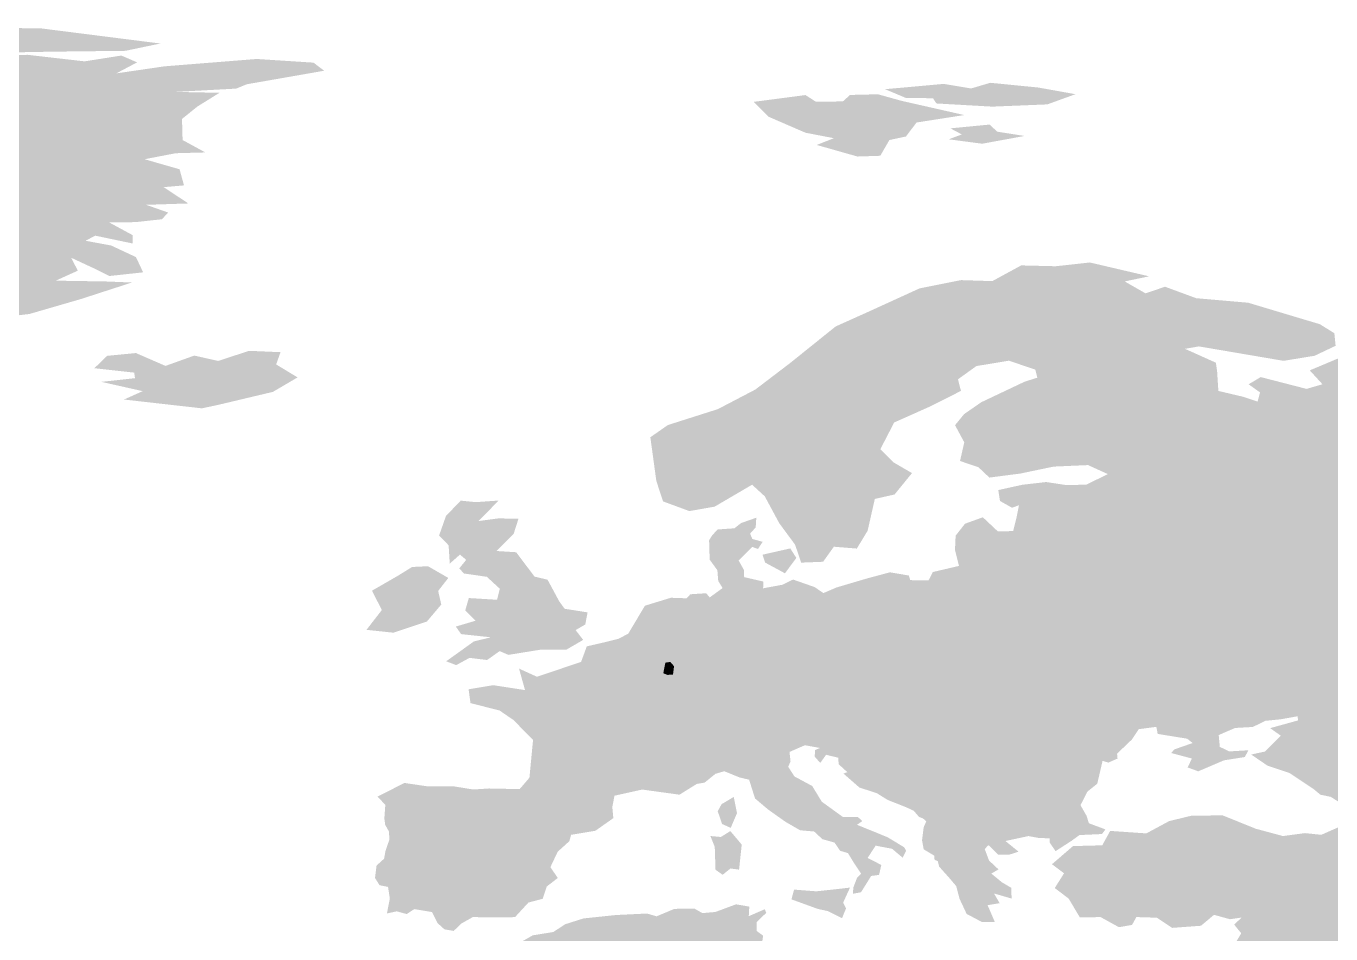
# Model space of a CAD drawing. Header units: inches. Extents: x -180 to 180, y -90 to 84.
# Drawn here: x -27.9 to 40.9, y 35.8 to 83.6 of the extents above; entities that cross this region are included whole.
import ezdxf

# ---------------------------------------------------------------- set-up
doc = ezdxf.new("R2010")
doc.units = ezdxf.units.IN
doc.header["$MEASUREMENT"] = 0

msp = doc.modelspace()

# ---------------------------------------------------------------- hatches: boundary and pattern name
for points in [[(-46.764, 82.628), (-43.406, 83.225), (-39.898, 83.18), (-38.622, 83.549), (-35.088, 83.645), (-27.1, 83.52), (-20.845, 82.727), (-22.692, 82.342), (-26.518, 82.298), (-31.9, 82.2), (-31.396, 82.022), (-27.857, 82.132), (-24.844, 81.787), (-22.903, 82.093), (-22.072, 81.734), (-23.17, 81.153), (-20.624, 81.525), (-15.768, 81.912), (-12.77, 81.719), (-12.209, 81.292), (-16.285, 80.58), (-16.85, 80.35), (-20.046, 80.177), (-17.73, 80.129), (-18.9, 79.4), (-19.705, 78.751), (-19.674, 77.639), (-18.473, 76.986), (-20.035, 76.944), (-21.679, 76.628), (-19.834, 76.098), (-19.599, 75.248), (-20.668, 75.156), (-19.373, 74.296), (-21.594, 74.224), (-20.435, 73.817), (-20.762, 73.464), (-22.172, 73.31), (-23.566, 73.307), (-22.313, 72.629), (-22.3, 72.184), (-24.278, 72.598), (-24.793, 72.33), (-23.443, 72.08), (-22.133, 71.469), (-21.754, 70.664), (-23.536, 70.471), (-24.307, 70.856), (-25.543, 71.431), (-25.201, 70.752), (-26.363, 70.226), (-23.727, 70.184), (-22.349, 70.129), (-25.029, 69.259), (-27.747, 68.47), (-30.674, 68.125), (-31.777, 68.121), (-32.811, 67.735), (-34.202, 66.68), (-36.353, 65.979), (-37.044, 65.938), (-38.375, 65.692), (-39.812, 65.458), (-40.669, 64.84), (-40.683, 64.139), (-41.189, 63.482), (-42.819, 62.682), (-42.417, 61.901), (-42.866, 61.074), (-43.378, 60.098), (-44.788, 60.037), (-46.264, 60.853), (-48.263, 60.858), (-49.233, 61.407), (-49.9, 62.383), (-51.633, 63.627), (-52.14, 64.278), (-52.277, 65.177), (-53.662, 66.1), (-53.302, 66.837), (-53.969, 67.189), (-52.98, 68.358), (-51.475, 68.73), (-51.08, 69.148), (-50.871, 69.929), (-52.014, 69.575), (-52.558, 69.426), (-53.456, 69.284), (-54.683, 69.61), (-54.75, 70.289), (-54.359, 70.821), (-53.431, 70.836), (-51.39, 70.57), (-53.109, 71.205), (-54.004, 71.547), (-55, 71.407), (-55.835, 71.654), (-54.718, 72.586), (-55.326, 72.959), (-56.12, 73.65), (-57.324, 74.71), (-58.597, 75.099), (-58.585, 75.517), (-61.269, 76.102), (-63.392, 76.175), (-66.064, 76.135), (-68.504, 76.061), (-69.665, 76.38), (-71.403, 77.009), (-68.777, 77.323), (-66.764, 77.376), (-71.043, 77.636), (-73.297, 78.044), (-73.159, 78.433), (-69.373, 78.914), (-65.711, 79.394), (-65.324, 79.758), (-68.023, 80.117), (-67.151, 80.516), (-63.689, 81.214), (-62.234, 81.321), (-62.651, 81.77), (-60.282, 82.034), (-57.207, 82.191), (-54.134, 82.2), (-53.043, 81.888), (-50.391, 82.439), (-48.004, 82.065), (-46.6, 81.986), (-44.523, 81.661), (-46.901, 82.2), (-46.764, 82.628)], [(27.408, 80.056), (25.925, 79.518), (23.024, 79.4), (20.075, 79.567), (19.897, 79.842), (18.462, 79.86), (17.368, 80.319), (20.456, 80.598), (21.908, 80.358), (22.919, 80.657), (25.448, 80.407), (27.408, 80.056)], [(15.143, 79.674), (15.523, 80.016), (16.991, 80.051), (18.252, 79.702), (21.544, 78.956), (19.027, 78.563), (18.472, 77.827), (17.594, 77.638), (17.118, 76.809), (15.913, 76.77), (13.763, 77.38), (14.67, 77.736), (13.171, 78.025), (11.222, 78.869), (10.445, 79.652), (13.171, 80.01), (13.719, 79.66), (15.143, 79.674)], [(24.724, 77.854), (22.49, 77.445), (20.726, 77.677), (21.416, 77.935), (20.812, 78.255), (22.884, 78.455), (23.281, 78.08), (24.724, 77.854)], [(49.101, 46.399), (48.645, 45.806), (47.676, 45.641), (46.682, 44.609), (47.591, 43.66), (47.493, 42.987), (48.584, 41.809), (48.584, 41.809), (47.987, 41.406), (47.816, 41.151), (47.373, 41.22), (46.686, 41.827), (46.405, 41.861), (45.776, 42.092), (45.47, 42.503), (44.538, 42.712), (43.931, 42.555), (43.756, 42.741), (42.394, 43.22), (40.922, 43.382), (40.077, 43.553), (39.955, 43.435), (38.68, 44.28), (37.539, 44.657), (36.675, 45.245), (37.403, 45.405), (38.233, 46.241), (37.674, 46.637), (39.148, 47.045), (39.121, 47.263), (38.224, 47.102), (38.255, 47.546), (38.771, 47.826), (39.738, 47.899), (39.896, 48.232), (39.675, 48.784), (40.081, 49.307), (40.069, 49.601), (38.595, 49.926), (38.011, 49.916), (37.393, 50.384), (36.626, 50.226), (35.356, 50.577), (35.378, 50.774), (35.022, 51.208), (34.225, 51.256), (34.142, 51.566), (34.392, 51.769), (33.753, 52.335), (32.716, 52.238), (32.412, 52.289), (32.159, 52.061), (31.786, 52.102), (31.786, 52.102), (31.54, 52.742), (31.305, 53.074), (31.498, 53.167), (32.305, 53.133), (32.694, 53.351), (32.406, 53.618), (31.731, 53.794), (31.791, 53.975), (31.384, 54.157), (30.758, 54.812), (30.972, 55.082), (30.874, 55.551), (29.896, 55.789), (29.372, 55.67), (29.23, 55.918), (28.177, 56.169), (27.855, 56.759), (27.77, 57.244), (27.288, 57.475), (27.717, 57.792), (27.42, 58.725), (28.132, 59.301), (27.981, 59.475), (27.981, 59.475), (29.118, 60.028), (28.07, 60.504), (28.07, 60.504), (30.211, 61.78), (31.14, 62.358), (31.516, 62.868), (30.036, 63.553), (30.445, 64.204), (29.544, 64.949), (30.218, 65.806), (29.055, 66.944), (29.977, 67.698), (28.446, 68.365), (28.592, 69.065), (29.4, 69.157), (31.101, 69.558), (31.101, 69.558), (32.133, 69.906), (33.775, 69.301), (36.514, 69.063), (40.292, 67.932), (41.06, 67.457), (41.126, 66.792), (40.016, 66.266), (38.383, 66), (33.919, 66.76), (33.184, 66.633), (34.815, 65.9), (34.879, 65.436), (34.944, 64.414), (36.231, 64.109), (37.013, 63.85), (37.142, 64.335), (36.54, 64.764), (37.176, 65.143), (39.593, 64.521), (40.436, 64.764), (39.763, 65.497), (42.093, 66.476), (43.016, 66.419), (43.95, 66.069), (44.532, 66.756), (43.698, 67.352), (44.188, 67.951), (43.453, 68.571), (46.25, 68.25), (46.821, 67.69), (45.555, 67.567), (45.562, 67.01), (46.349, 66.668), (47.894, 66.885), (48.139, 67.522), (50.228, 67.999), (53.717, 68.857), (54.472, 68.808), (53.486, 68.201), (54.726, 68.097), (55.443, 68.439), (57.317, 68.466), (58.802, 68.881), (59.941, 68.278), (61.078, 68.941), (60.03, 69.52), (60.55, 69.85), (63.504, 69.547), (64.888, 69.235), (68.512, 68.092), (69.181, 68.616), (68.164, 69.144), (68.135, 69.356), (66.93, 69.455), (67.26, 69.929), (66.725, 70.709), (66.695, 71.029), (68.54, 71.935), (69.196, 72.843), (69.94, 73.04), (72.588, 72.776), (72.796, 72.22), (71.848, 71.409), (72.47, 71.09), (72.792, 70.391), (72.565, 69.021), (73.668, 68.408), (73.239, 67.74), (71.28, 66.32), (72.423, 66.173), (72.821, 66.533), (73.921, 66.789), (74.187, 67.284), (75.052, 67.76), (74.469, 68.329), (74.936, 68.989), (73.842, 69.071), (73.602, 69.628), (74.4, 70.632), (73.101, 71.447), (74.891, 72.121), (74.659, 72.832), (75.158, 72.855), (75.684, 72.301), (75.289, 71.336), (76.359, 71.153), (75.903, 71.874), (77.577, 72.267), (79.652, 72.32), (81.5, 71.75), (80.611, 72.583), (80.511, 73.648), (82.25, 73.85), (84.655, 73.806), (86.822, 73.937), (86.01, 74.46), (87.167, 75.116), (88.316, 75.144), (90.26, 75.64), (92.901, 75.773), (93.234, 76.047), (95.86, 76.14), (96.678, 75.915), (98.923, 76.447), (100.76, 76.43), (101.035, 76.862), (101.991, 77.288), (104.352, 77.698), (106.067, 77.374), (104.705, 77.127), (106.97, 76.974), (107.24, 76.48), (108.154, 76.723), (111.077, 76.71), (113.332, 76.222), (114.134, 75.848), (113.885, 75.328), (112.779, 75.032), (110.151, 74.477), (109.4, 74.18), (110.64, 74.04), (112.119, 73.788), (113.02, 73.977), (113.53, 73.335), (113.969, 73.595), (115.568, 73.753), (118.776, 73.588), (119.02, 73.12), (123.201, 72.971), (123.258, 73.735), (125.38, 73.56), (126.976, 73.565), (128.591, 73.039), (129.052, 72.399), (128.46, 71.98), (129.716, 71.193), (131.289, 70.787), (132.254, 71.836), (133.858, 71.386), (135.562, 71.655), (137.498, 71.348), (138.234, 71.628), (139.87, 71.488), (139.148, 72.416), (140.468, 72.849), (149.5, 72.2), (150.351, 71.606), (152.969, 70.842), (157.007, 71.031), (158.998, 70.867), (159.83, 70.453), (159.709, 69.722), (160.941, 69.437), (162.279, 69.642), (164.052, 69.668), (165.94, 69.472), (167.836, 69.583), (169.578, 68.694), (170.817, 69.014), (170.008, 69.653), (170.453, 70.097), (173.644, 69.817), (175.724, 69.877), (178.6, 69.4), (180, 68.964), (180, 64.98), (179.993, 64.974), (178.707, 64.535), (177.411, 64.608), (178.313, 64.076), (178.908, 63.252), (179.37, 62.983), (179.486, 62.569), (179.228, 62.304), (177.364, 62.522), (174.569, 61.769), (173.68, 61.653), (172.15, 60.95), (170.698, 60.336), (170.331, 59.882), (168.9, 60.574), (166.295, 59.789), (165.84, 60.16), (164.877, 59.732), (163.539, 59.869), (163.217, 59.211), (162.017, 58.243), (162.053, 57.839), (163.192, 57.615), (163.058, 56.159), (162.13, 56.122), (161.701, 55.286), (162.117, 54.855), (160.369, 54.344), (160.022, 53.203), (158.531, 52.959), (158.231, 51.943), (156.79, 51.011), (156.42, 51.7), (155.992, 53.159), (155.434, 55.381), (155.914, 56.768), (156.758, 57.365), (156.81, 57.832), (158.364, 58.056), (160.151, 59.315), (161.872, 60.343), (163.67, 61.141), (164.474, 62.551), (163.258, 62.466), (162.658, 61.642), (160.121, 60.544), (159.302, 61.774), (156.721, 61.434), (154.218, 59.758), (155.044, 59.145), (152.812, 58.884), (151.266, 58.781), (151.338, 59.504), (149.784, 59.656), (148.545, 59.164), (145.487, 59.336), (142.198, 59.04), (138.958, 57.088), (135.126, 54.73), (136.702, 54.604), (137.193, 53.977), (138.165, 53.755), (138.805, 54.255), (139.902, 54.19), (141.345, 53.09), (141.379, 52.239), (140.597, 51.24), (140.513, 50.046), (140.062, 48.447), (138.555, 47), (138.22, 46.308), (136.862, 45.144), (135.515, 43.989), (134.869, 43.398), (133.537, 42.811), (132.906, 42.798), (132.278, 43.285), (130.936, 42.553), (130.78, 42.22), (130.78, 42.22), (130.78, 42.22), (130.78, 42.22), (130.64, 42.395), (130.64, 42.395), (130.634, 42.903), (131.145, 42.93), (131.289, 44.112), (131.025, 44.968), (131.883, 45.321), (133.097, 45.144), (133.77, 46.117), (134.112, 47.212), (134.501, 47.578), (135.026, 48.478), (133.374, 48.183), (132.507, 47.789), (130.987, 47.79), (130.582, 48.73), (129.398, 49.441), (127.657, 49.76), (127.287, 50.74), (126.939, 51.354), (126.564, 51.784), (125.946, 52.793), (125.068, 53.161), (123.571, 53.459), (122.246, 53.432), (121.003, 53.251), (120.177, 52.754), (120.726, 52.516), (120.738, 51.964), (120.182, 51.644), (119.279, 50.583), (119.288, 50.143), (117.879, 49.511), (116.679, 49.889), (115.486, 49.805), (114.962, 50.14), (114.362, 50.248), (112.898, 49.544), (111.581, 49.378), (110.662, 49.13), (109.402, 49.293), (108.475, 49.283), (107.868, 49.794), (106.889, 50.274), (105.887, 50.406), (104.622, 50.275), (103.677, 50.09), (102.256, 50.511), (102.065, 51.26), (100.889, 51.517), (99.982, 51.634), (98.861, 52.047), (97.826, 51.011), (98.232, 50.422), (97.26, 49.726), (95.814, 49.977), (94.816, 50.013), (94.148, 50.481), (93.104, 50.495), (92.235, 50.802), (90.714, 50.332), (88.806, 49.471), (87.751, 49.297), (87.36, 49.215), (86.829, 49.827), (85.541, 49.693), (85.116, 50.117), (84.416, 50.311), (83.935, 50.889), (83.383, 51.069), (81.946, 50.812), (80.568, 51.388), (80.036, 50.865), (77.801, 53.404), (76.525, 54.177), (76.891, 54.491), (74.385, 53.547), (73.426, 53.49), (73.509, 54.036), (72.224, 54.377), (71.18, 54.133), (70.865, 55.17), (69.068, 55.385), (68.169, 54.97), (65.667, 54.601), (65.179, 54.354), (61.437, 54.006), (60.978, 53.665), (61.7, 52.98), (60.74, 52.72), (60.927, 52.448), (59.968, 51.96), (61.588, 51.273), (61.337, 50.799), (59.933, 50.842), (59.642, 50.545), (58.363, 51.064), (56.778, 51.044), (55.717, 50.622), (54.533, 51.026), (52.329, 51.719), (50.767, 51.693), (48.702, 50.605), (48.578, 49.875), (47.549, 50.455), (46.752, 49.356), (47.044, 49.152), (46.466, 48.394), (47.315, 47.716), (48.057, 47.744), (48.695, 47.076), (48.593, 46.561), (49.101, 46.399)], [(31.101, 69.558), (29.4, 69.157), (28.592, 69.065), (29.016, 69.766), (27.732, 70.164), (26.18, 69.825), (25.689, 69.092), (24.736, 68.65), (23.662, 68.891), (22.356, 68.842), (21.245, 69.37), (20.646, 69.106), (20.025, 69.065), (19.879, 68.407), (17.994, 68.567), (17.729, 68.011), (16.769, 68.014), (16.109, 67.302), (15.108, 66.194), (13.556, 64.787), (13.92, 64.445), (13.572, 64.049), (12.58, 64.066), (11.931, 63.128), (11.992, 61.8), (12.631, 61.294), (12.3, 60.118), (11.468, 59.432), (11.027, 58.856), (10.357, 59.47), (8.382, 58.313), (7.049, 58.079), (5.666, 58.588), (5.308, 59.663), (4.992, 61.971), (5.913, 62.614), (8.553, 63.454), (10.528, 64.486), (12.358, 65.88), (14.761, 67.811), (16.436, 68.563), (19.184, 69.817), (21.378, 70.255), (23.024, 70.202), (24.547, 71.03), (26.37, 70.986), (28.166, 71.185), (31.293, 70.454), (30.005, 70.186), (31.101, 69.558)], [(28.592, 69.065), (28.446, 68.365), (29.977, 67.698), (29.055, 66.944), (30.218, 65.806), (29.544, 64.949), (30.445, 64.204), (30.036, 63.553), (31.516, 62.868), (31.14, 62.358), (30.211, 61.78), (28.07, 60.504), (28.07, 60.504), (28.07, 60.504), (26.255, 60.424), (24.497, 60.057), (22.87, 59.846), (22.291, 60.392), (21.322, 60.72), (21.545, 61.705), (21.059, 62.607), (21.536, 63.19), (22.443, 63.818), (24.731, 64.902), (25.398, 65.111), (25.294, 65.534), (23.903, 66.007), (23.566, 66.396), (23.539, 67.936), (21.979, 68.617), (20.646, 69.106), (21.245, 69.37), (22.356, 68.842), (23.662, 68.891), (24.736, 68.65), (25.689, 69.092), (26.18, 69.825), (27.732, 70.164), (29.016, 69.766), (28.592, 69.065)], [(11.027, 58.856), (11.468, 59.432), (12.3, 60.118), (12.631, 61.294), (11.992, 61.8), (11.931, 63.128), (12.58, 64.066), (13.572, 64.049), (13.92, 64.445), (13.556, 64.787), (15.108, 66.194), (16.109, 67.302), (16.769, 68.014), (17.729, 68.011), (17.994, 68.567), (19.879, 68.407), (20.025, 69.065), (20.646, 69.106), (21.979, 68.617), (23.539, 67.936), (23.566, 66.396), (23.903, 66.007), (22.183, 65.724), (21.214, 65.026), (21.37, 64.414), (19.779, 63.61), (17.848, 62.749), (17.12, 61.341), (17.831, 60.637), (18.788, 60.082), (17.869, 58.954), (16.829, 58.72), (16.448, 57.041), (15.88, 56.104), (14.667, 56.201), (14.101, 55.408), (12.943, 55.362), (12.625, 56.307), (11.788, 57.442), (11.027, 58.856)], [(-14.509, 66.456), (-14.74, 65.809), (-13.61, 65.127), (-14.91, 64.364), (-17.794, 63.679), (-18.656, 63.496), (-19.973, 63.644), (-22.763, 63.96), (-21.778, 64.402), (-23.955, 64.891), (-22.184, 65.085), (-22.227, 65.379), (-24.326, 65.611), (-23.651, 66.263), (-22.135, 66.41), (-20.576, 65.732), (-19.057, 66.277), (-17.799, 65.994), (-16.168, 66.527), (-14.509, 66.456)], [(27.981, 59.475), (27.981, 59.475), (28.132, 59.301), (27.42, 58.725), (27.717, 57.792), (27.288, 57.475), (26.464, 57.476), (25.603, 57.848), (25.165, 57.97), (24.313, 57.793), (24.429, 58.383), (24.061, 58.257), (23.427, 58.613), (23.34, 59.187), (24.604, 59.466), (25.864, 59.611), (26.949, 59.446), (27.981, 59.475), (27.981, 59.475)], [(-3.094, 53.405), (-3.092, 53.404), (-2.945, 53.985), (-3.615, 54.601), (-3.63, 54.615), (-4.844, 54.791), (-5.083, 55.062), (-4.719, 55.508), (-5.048, 55.784), (-5.586, 55.311), (-5.645, 56.275), (-6.15, 56.785), (-5.787, 57.819), (-5.01, 58.63), (-4.211, 58.551), (-3.005, 58.635), (-4.074, 57.553), (-3.055, 57.69), (-1.959, 57.685), (-2.22, 56.87), (-3.119, 55.974), (-2.085, 55.91), (-2.006, 55.805), (-1.115, 54.625), (-0.43, 54.464), (0.185, 53.325), (0.47, 52.93), (1.682, 52.74), (1.56, 52.1), (1.051, 51.807), (1.45, 51.289), (0.55, 50.766), (-0.788, 50.775), (-2.49, 50.5), (-2.956, 50.697), (-3.617, 50.228), (-4.543, 50.342), (-5.245, 49.96), (-5.777, 50.16), (-4.31, 51.21), (-3.415, 51.426), (-3.423, 51.427), (-4.984, 51.593), (-5.267, 51.991), (-4.222, 52.301), (-4.77, 52.84), (-4.58, 53.495), (-3.094, 53.405)], [(27.288, 57.475), (27.77, 57.244), (27.855, 56.759), (28.177, 56.169), (27.102, 55.783), (26.494, 55.615), (25.533, 56.1), (25.001, 56.165), (24.861, 56.373), (23.878, 56.274), (22.201, 56.338), (21.056, 56.031), (21.09, 56.784), (21.582, 57.412), (22.524, 57.753), (23.318, 57.006), (24.121, 57.026), (24.313, 57.793), (25.165, 57.97), (25.603, 57.848), (26.464, 57.476), (27.288, 57.475)], [(9.922, 54.983), (9.282, 54.831), (8.526, 54.963), (8.12, 55.518), (8.09, 56.54), (8.257, 56.81), (8.543, 57.11), (9.424, 57.172), (9.776, 57.448), (10.58, 57.73), (10.546, 57.216), (10.25, 56.89), (10.37, 56.61), (10.912, 56.459), (10.668, 56.081), (10.37, 56.19), (9.65, 55.47), (9.922, 54.983)], [(12.371, 56.111), (12.69, 55.61), (12.09, 54.8), (11.044, 55.365), (10.904, 55.78), (12.371, 56.111)], [(26.494, 55.615), (26.588, 55.167), (25.768, 54.847), (25.536, 54.282), (24.451, 53.906), (23.484, 53.912), (23.244, 54.221), (22.731, 54.328), (22.651, 54.583), (22.758, 54.857), (22.316, 55.015), (21.268, 55.19), (21.056, 56.031), (22.201, 56.338), (23.878, 56.274), (24.861, 56.373), (25.001, 56.165), (25.533, 56.1), (26.494, 55.615)], [(28.177, 56.169), (29.23, 55.918), (29.372, 55.67), (29.896, 55.789), (30.874, 55.551), (30.972, 55.082), (30.758, 54.812), (31.384, 54.157), (31.791, 53.975), (31.731, 53.794), (32.406, 53.618), (32.694, 53.351), (32.305, 53.133), (31.498, 53.167), (31.305, 53.074), (31.54, 52.742), (31.786, 52.102), (31.786, 52.102), (30.928, 52.042), (30.619, 51.823), (30.555, 51.32), (30.157, 51.416), (29.255, 51.368), (28.993, 51.602), (28.618, 51.428), (28.242, 51.572), (27.454, 51.592), (26.338, 51.832), (25.328, 51.911), (24.553, 51.888), (24.005, 51.617), (23.527, 51.578), (23.508, 52.024), (23.199, 52.487), (23.799, 52.691), (23.805, 53.09), (23.528, 53.47), (23.484, 53.912), (24.451, 53.906), (25.536, 54.282), (25.768, 54.847), (26.588, 55.167), (26.494, 55.615), (27.102, 55.783), (28.177, 56.169)], [(-6.198, 53.868), (-6.033, 53.153), (-6.789, 52.26), (-8.562, 51.669), (-9.977, 51.82), (-9.166, 52.865), (-9.689, 53.881), (-8.328, 54.665), (-7.572, 55.132), (-7.366, 54.596), (-7.572, 54.06), (-6.954, 54.074), (-6.198, 53.868)], [(-6.198, 53.868), (-6.954, 54.074), (-7.572, 54.06), (-7.366, 54.596), (-7.572, 55.132), (-6.734, 55.173), (-5.662, 54.555), (-6.198, 53.868)], [(22.731, 54.328), (20.892, 54.313), (19.661, 54.426), (19.888, 54.866), (21.268, 55.19), (22.316, 55.015), (22.758, 54.857), (22.651, 54.583), (22.731, 54.328)], [(14.12, 53.757), (14.353, 53.248), (14.075, 52.981), (14.438, 52.625), (14.685, 52.09), (14.607, 51.745), (15.017, 51.107), (14.571, 51.002), (14.307, 51.117), (14.056, 50.927), (13.338, 50.733), (12.967, 50.484), (12.24, 50.266), (12.415, 49.969), (12.521, 49.547), (13.031, 49.307), (13.596, 48.877), (13.243, 48.416), (12.884, 48.289), (13.026, 47.638), (12.933, 47.468), (12.621, 47.672), (12.141, 47.703), (11.426, 47.524), (10.545, 47.566), (10.402, 47.302), (9.896, 47.58), (9.594, 47.525), (8.523, 47.831), (8.317, 47.614), (7.467, 47.621), (7.594, 48.333), (8.099, 49.018), (6.658, 49.202), (6.186, 49.464), (6.243, 49.902), (6.043, 50.128), (6.157, 50.804), (5.989, 51.852), (6.589, 51.852), (6.843, 52.228), (7.092, 53.144), (6.905, 53.482), (7.1, 53.694), (7.936, 53.748), (8.122, 53.528), (8.801, 54.021), (8.572, 54.396), (8.526, 54.963), (9.282, 54.831), (9.922, 54.983), (9.94, 54.597), (10.95, 54.364), (10.939, 54.009), (11.956, 54.196), (12.518, 54.47), (13.647, 54.076), (14.12, 53.757)], [(23.484, 53.912), (23.528, 53.47), (23.805, 53.09), (23.799, 52.691), (23.199, 52.487), (23.508, 52.024), (23.527, 51.578), (24.03, 50.705), (23.923, 50.425), (23.427, 50.309), (22.518, 49.477), (22.776, 49.027), (22.558, 49.086), (21.608, 49.47), (20.888, 49.329), (20.416, 49.431), (19.825, 49.217), (19.321, 49.572), (18.91, 49.436), (18.853, 49.496), (18.393, 49.989), (17.649, 50.049), (17.555, 50.362), (16.869, 50.474), (16.719, 50.216), (16.176, 50.423), (16.239, 50.698), (15.491, 50.785), (15.017, 51.107), (14.607, 51.745), (14.685, 52.09), (14.438, 52.625), (14.075, 52.981), (14.353, 53.248), (14.12, 53.757), (14.803, 54.051), (16.363, 54.513), (17.623, 54.852), (18.621, 54.683), (18.696, 54.439), (19.661, 54.426), (20.892, 54.313), (22.731, 54.328), (23.244, 54.221), (23.484, 53.912)], [(6.905, 53.482), (7.092, 53.144), (6.843, 52.228), (6.589, 51.852), (5.989, 51.852), (6.157, 50.804), (5.607, 51.037), (4.974, 51.475), (4.047, 51.267), (3.315, 51.346), (3.315, 51.346), (3.83, 51.621), (4.706, 53.092), (6.074, 53.51), (6.905, 53.482)], [(31.786, 52.102), (32.159, 52.061), (32.412, 52.289), (32.716, 52.238), (33.753, 52.335), (34.392, 51.769), (34.142, 51.566), (34.225, 51.256), (35.022, 51.208), (35.378, 50.774), (35.356, 50.577), (36.626, 50.226), (37.393, 50.384), (38.011, 49.916), (38.595, 49.926), (40.069, 49.601), (40.081, 49.307), (39.675, 48.784), (39.896, 48.232), (39.738, 47.899), (38.771, 47.826), (38.255, 47.546), (38.224, 47.102), (37.425, 47.022), (36.76, 46.699), (35.824, 46.646), (34.962, 46.273), (35.013, 45.738), (34.862, 45.768), (34.732, 45.966), (34.41, 46.005), (33.699, 46.22), (33.436, 45.972), (33.299, 46.081), (31.744, 46.333), (31.675, 46.706), (30.749, 46.583), (30.378, 46.032), (29.603, 45.293), (29.15, 45.465), (28.68, 45.304), (28.234, 45.488), (28.485, 45.597), (28.66, 45.94), (28.934, 46.259), (28.863, 46.438), (29.072, 46.518), (29.171, 46.379), (29.76, 46.35), (30.025, 46.424), (29.838, 46.525), (29.909, 46.674), (29.56, 46.929), (29.415, 47.347), (29.051, 47.51), (29.123, 47.849), (28.671, 48.118), (28.26, 48.156), (27.523, 48.467), (26.858, 48.368), (26.619, 48.221), (26.197, 48.221), (25.946, 47.987), (25.208, 47.891), (24.866, 47.738), (24.402, 47.982), (23.761, 47.986), (23.142, 48.096), (22.711, 47.882), (22.641, 48.15), (22.086, 48.422), (22.281, 48.825), (22.558, 49.086), (22.776, 49.027), (22.518, 49.477), (23.427, 50.309), (23.923, 50.425), (24.03, 50.705), (23.527, 51.578), (24.005, 51.617), (24.553, 51.888), (25.328, 51.911), (26.338, 51.832), (27.454, 51.592), (28.242, 51.572), (28.618, 51.428), (28.993, 51.602), (29.255, 51.368), (30.157, 51.416), (30.555, 51.32), (30.619, 51.823), (30.928, 52.042), (31.786, 52.102)], [(6.186, 49.464), (6.658, 49.202), (8.099, 49.018), (7.594, 48.333), (7.467, 47.621), (7.192, 47.45), (6.737, 47.542), (6.769, 47.288), (6.037, 46.726), (6.023, 46.273), (6.5, 46.43), (6.844, 45.991), (6.802, 45.709), (7.097, 45.333), (6.75, 45.029), (7.008, 44.255), (7.55, 44.128), (7.435, 43.694), (6.529, 43.129), (4.557, 43.4), (3.1, 43.075), (2.986, 42.473), (1.827, 42.343), (0.702, 42.796), (0.338, 42.58), (-1.503, 43.034), (-1.901, 43.423), (-1.384, 44.023), (-1.194, 46.015), (-2.226, 47.064), (-2.963, 47.57), (-4.492, 47.955), (-4.592, 48.684), (-3.296, 48.902), (-1.617, 48.644), (-1.933, 49.776), (-0.989, 49.347), (1.339, 50.127), (1.639, 50.947), (2.514, 51.149), (2.658, 50.797), (3.123, 50.78), (3.588, 50.379), (4.286, 49.907), (4.799, 49.985), (5.674, 49.529), (5.898, 49.443), (6.186, 49.464)], [(6.157, 50.804), (6.043, 50.128), (5.782, 50.09), (5.674, 49.529), (4.799, 49.985), (4.286, 49.907), (3.588, 50.379), (3.123, 50.78), (2.658, 50.797), (2.514, 51.149), (3.315, 51.346), (3.315, 51.346), (3.315, 51.346), (4.047, 51.267), (4.974, 51.475), (5.607, 51.037), (6.157, 50.804)], [(15.017, 51.107), (15.491, 50.785), (16.239, 50.698), (16.176, 50.423), (16.719, 50.216), (16.869, 50.474), (17.555, 50.362), (17.649, 50.049), (18.393, 49.989), (18.853, 49.496), (18.555, 49.495), (18.4, 49.315), (18.17, 49.272), (18.105, 49.044), (17.914, 48.996), (17.886, 48.903), (17.545, 48.8), (17.102, 48.817), (16.96, 48.597), (16.499, 48.786), (16.03, 48.734), (15.253, 49.039), (14.901, 48.964), (14.339, 48.555), (13.596, 48.877), (13.031, 49.307), (12.521, 49.547), (12.415, 49.969), (12.24, 50.266), (12.967, 50.484), (13.338, 50.733), (14.056, 50.927), (14.307, 51.117), (14.571, 51.002), (15.017, 51.107)], [(6.043, 50.128), (6.243, 49.902), (6.186, 49.464), (5.898, 49.443), (5.674, 49.529), (5.782, 50.09), (6.043, 50.128)], [(22.558, 49.086), (22.281, 48.825), (22.086, 48.422), (21.872, 48.32), (20.801, 48.624), (20.474, 48.563), (20.239, 48.328), (19.769, 48.203), (19.661, 48.267), (19.174, 48.111), (18.777, 48.082), (18.697, 47.881), (17.857, 47.758), (17.488, 47.867), (16.98, 48.123), (16.88, 48.47), (16.96, 48.597), (17.102, 48.817), (17.545, 48.8), (17.886, 48.903), (17.914, 48.996), (18.105, 49.044), (18.17, 49.272), (18.4, 49.315), (18.555, 49.495), (18.853, 49.496), (18.91, 49.436), (19.321, 49.572), (19.825, 49.217), (20.416, 49.431), (20.888, 49.329), (21.608, 49.47), (22.558, 49.086)], [(16.98, 48.123), (16.904, 47.715), (16.341, 47.713), (16.534, 47.496), (16.202, 46.852), (16.012, 46.684), (15.137, 46.659), (14.632, 46.432), (13.806, 46.509), (12.376, 46.768), (12.153, 47.115), (11.165, 46.942), (11.049, 46.751), (10.443, 46.894), (9.932, 46.921), (9.48, 47.103), (9.633, 47.348), (9.594, 47.525), (9.896, 47.58), (10.402, 47.302), (10.545, 47.566), (11.426, 47.524), (12.141, 47.703), (12.621, 47.672), (12.933, 47.468), (13.026, 47.638), (12.884, 48.289), (13.243, 48.416), (13.596, 48.877), (14.339, 48.555), (14.901, 48.964), (15.253, 49.039), (16.03, 48.734), (16.499, 48.786), (16.96, 48.597), (16.88, 48.47), (16.98, 48.123)], [(22.086, 48.422), (22.641, 48.15), (22.711, 47.882), (22.1, 47.672), (21.627, 46.994), (21.022, 46.316), (20.22, 46.127), (19.596, 46.172), (18.83, 45.909), (18.83, 45.909), (18.456, 45.759), (17.63, 45.952), (16.883, 46.381), (16.565, 46.504), (16.371, 46.841), (16.202, 46.852), (16.534, 47.496), (16.341, 47.713), (16.904, 47.715), (16.98, 48.123), (17.488, 47.867), (17.857, 47.758), (18.697, 47.881), (18.777, 48.082), (19.174, 48.111), (19.661, 48.267), (19.769, 48.203), (20.239, 48.328), (20.474, 48.563), (20.801, 48.624), (21.872, 48.32), (22.086, 48.422)], [(28.234, 45.488), (28.68, 45.304), (29.15, 45.465), (29.603, 45.293), (29.627, 45.035), (29.142, 44.82), (28.838, 44.914), (28.558, 43.707), (27.97, 43.812), (27.242, 44.176), (26.065, 43.943), (25.569, 43.688), (24.101, 43.741), (23.332, 43.897), (22.945, 43.824), (22.657, 44.235), (22.474, 44.409), (22.706, 44.578), (22.459, 44.703), (22.145, 44.478), (21.562, 44.769), (21.484, 45.181), (20.874, 45.416), (20.762, 45.735), (20.22, 46.127), (21.022, 46.316), (21.627, 46.994), (22.1, 47.672), (22.711, 47.882), (23.142, 48.096), (23.761, 47.986), (24.402, 47.982), (24.866, 47.738), (25.208, 47.891), (25.946, 47.987), (26.197, 48.221), (26.619, 48.221), (26.924, 48.123), (27.234, 47.827), (27.551, 47.405), (28.128, 46.81), (28.16, 46.372), (28.054, 45.945), (28.234, 45.488)], [(26.619, 48.221), (26.858, 48.368), (27.523, 48.467), (28.26, 48.156), (28.671, 48.118), (29.123, 47.849), (29.051, 47.51), (29.415, 47.347), (29.56, 46.929), (29.909, 46.674), (29.838, 46.525), (30.025, 46.424), (29.76, 46.35), (29.171, 46.379), (29.072, 46.518), (28.863, 46.438), (28.934, 46.259), (28.66, 45.94), (28.485, 45.597), (28.234, 45.488), (28.054, 45.945), (28.16, 46.372), (28.128, 46.81), (27.551, 47.405), (27.234, 47.827), (26.924, 48.123), (26.619, 48.221)], [(9.594, 47.525), (9.633, 47.348), (9.48, 47.103), (9.932, 46.921), (10.443, 46.894), (10.363, 46.484), (9.923, 46.315), (9.183, 46.44), (8.966, 46.037), (8.49, 46.005), (8.317, 46.164), (7.756, 45.824), (7.274, 45.777), (6.844, 45.991), (6.5, 46.43), (6.023, 46.273), (6.037, 46.726), (6.769, 47.288), (6.737, 47.542), (7.192, 47.45), (7.467, 47.621), (8.317, 47.614), (8.523, 47.831), (9.594, 47.525)], [(10.443, 46.894), (11.049, 46.751), (11.165, 46.942), (12.153, 47.115), (12.376, 46.768), (13.806, 46.509), (13.698, 46.017), (13.938, 45.591), (13.142, 45.737), (12.329, 45.382), (12.384, 44.885), (12.261, 44.6), (12.589, 44.091), (13.527, 43.588), (14.03, 42.761), (15.143, 41.955), (15.926, 41.961), (16.17, 41.74), (15.889, 41.541), (16.785, 41.18), (17.519, 40.877), (18.377, 40.356), (18.48, 40.169), (18.293, 39.811), (17.738, 40.278), (16.87, 40.442), (16.449, 39.795), (17.171, 39.425), (17.053, 38.903), (16.635, 38.844), (16.101, 37.986), (15.684, 37.909), (15.688, 38.215), (15.892, 38.751), (16.109, 38.965), (15.719, 39.544), (15.414, 40.048), (14.998, 40.173), (14.703, 40.605), (14.061, 40.786), (13.628, 41.188), (12.888, 41.253), (12.107, 41.705), (11.192, 42.355), (10.512, 42.931), (10.2, 43.92), (9.702, 44.036), (8.889, 44.366), (8.429, 44.231), (7.851, 43.767), (7.435, 43.694), (7.55, 44.128), (7.008, 44.255), (6.75, 45.029), (7.097, 45.333), (6.802, 45.709), (6.844, 45.991), (7.274, 45.777), (7.756, 45.824), (8.317, 46.164), (8.49, 46.005), (8.966, 46.037), (9.183, 46.44), (9.923, 46.315), (10.363, 46.484), (10.443, 46.894)], [(13.806, 46.509), (14.632, 46.432), (15.137, 46.659), (16.012, 46.684), (16.202, 46.852), (16.371, 46.841), (16.565, 46.504), (15.769, 46.238), (15.672, 45.834), (15.324, 45.732), (15.328, 45.452), (14.935, 45.472), (14.595, 45.635), (14.412, 45.466), (13.715, 45.5), (13.938, 45.591), (13.698, 46.017), (13.806, 46.509)], [(16.565, 46.504), (16.883, 46.381), (17.63, 45.952), (18.456, 45.759), (18.83, 45.909), (19.073, 45.522), (19.39, 45.237), (19.005, 44.86), (18.553, 45.082), (17.862, 45.068), (17.002, 45.234), (16.535, 45.212), (16.318, 45.004), (15.959, 45.234), (15.75, 44.819), (16.24, 44.351), (16.456, 44.041), (16.916, 43.668), (17.297, 43.446), (17.675, 43.029), (18.56, 42.65), (18.45, 42.48), (18.45, 42.48), (17.51, 42.85), (16.93, 43.21), (16.015, 43.507), (15.174, 44.243), (15.376, 44.318), (14.92, 44.738), (14.902, 45.076), (14.259, 45.234), (13.952, 44.802), (13.657, 45.137), (13.679, 45.484), (13.715, 45.5), (14.412, 45.466), (14.595, 45.635), (14.935, 45.472), (15.328, 45.452), (15.324, 45.732), (15.672, 45.834), (15.769, 46.238), (16.565, 46.504)], [(18.83, 45.909), (18.83, 45.909), (19.596, 46.172), (20.22, 46.127), (20.762, 45.735), (20.874, 45.416), (21.484, 45.181), (21.562, 44.769), (22.145, 44.478), (22.459, 44.703), (22.706, 44.578), (22.474, 44.409), (22.657, 44.235), (22.41, 44.008), (22.5, 43.643), (22.986, 43.211), (22.605, 42.899), (22.437, 42.58), (22.545, 42.461), (22.381, 42.32), (21.917, 42.304), (21.577, 42.245), (21.543, 42.32), (21.663, 42.439), (21.775, 42.683), (21.633, 42.677), (21.439, 42.863), (21.274, 42.91), (21.143, 43.069), (20.957, 43.131), (20.814, 43.272), (20.635, 43.217), (20.497, 42.885), (20.258, 42.813), (20.34, 42.899), (19.959, 43.106), (19.63, 43.214), (19.484, 43.352), (19.219, 43.524), (19.454, 43.568), (19.6, 44.038), (19.118, 44.423), (19.368, 44.863), (19.005, 44.86), (19.005, 44.86), (19.39, 45.237), (19.073, 45.522), (18.83, 45.909)], [(33.436, 45.972), (33.699, 46.22), (34.41, 46.005), (34.732, 45.966), (34.862, 45.768), (35.013, 45.738), (35.021, 45.651), (35.51, 45.41), (36.53, 45.47), (36.335, 45.113), (35.24, 44.94), (33.883, 44.361), (33.326, 44.565), (33.547, 45.035), (32.454, 45.327), (32.631, 45.519), (33.588, 45.852), (33.436, 45.972)], [(18.56, 42.65), (17.675, 43.029), (17.297, 43.446), (16.916, 43.668), (16.456, 44.041), (16.24, 44.351), (15.75, 44.819), (15.959, 45.234), (16.318, 45.004), (16.535, 45.212), (17.002, 45.234), (17.862, 45.068), (18.553, 45.082), (19.005, 44.86), (19.005, 44.86), (19.368, 44.863), (19.118, 44.423), (19.6, 44.038), (19.454, 43.568), (19.219, 43.524), (19.032, 43.433), (18.706, 43.2), (18.56, 42.65)], [(22.657, 44.235), (22.945, 43.824), (23.332, 43.897), (24.101, 43.741), (25.569, 43.688), (26.065, 43.943), (27.242, 44.176), (27.97, 43.812), (28.558, 43.707), (28.039, 43.293), (27.674, 42.578), (27.997, 42.007), (27.136, 42.141), (26.117, 41.827), (26.106, 41.329), (25.197, 41.234), (24.493, 41.584), (23.692, 41.309), (22.952, 41.338), (22.881, 41.999), (22.381, 42.32), (22.545, 42.461), (22.437, 42.58), (22.605, 42.899), (22.986, 43.211), (22.5, 43.643), (22.41, 44.008), (22.657, 44.235)], [(-7.454, 37.098), (-7.537, 37.429), (-7.167, 37.804), (-7.029, 38.076), (-7.374, 38.373), (-7.098, 39.03), (-7.499, 39.63), (-7.067, 39.712), (-7.026, 40.185), (-6.864, 40.331), (-6.851, 41.111), (-6.389, 41.382), (-6.669, 41.883), (-7.251, 41.918), (-7.423, 41.792), (-8.013, 41.791), (-8.264, 42.28), (-8.672, 42.135), (-9.035, 41.881), (-8.984, 42.593), (-9.393, 43.027), (-7.978, 43.748), (-6.754, 43.568), (-5.412, 43.574), (-4.348, 43.403), (-3.518, 43.456), (-1.901, 43.423), (-1.503, 43.034), (0.338, 42.58), (0.702, 42.796), (1.827, 42.343), (2.986, 42.473), (3.039, 41.892), (2.092, 41.226), (0.811, 41.015), (0.721, 40.678), (0.107, 40.124), (-0.279, 39.31), (0.111, 38.739), (-0.467, 38.292), (-0.683, 37.642), (-1.438, 37.443), (-2.146, 36.674), (-3.416, 36.659), (-4.369, 36.678), (-4.995, 36.325), (-5.377, 35.947), (-5.866, 36.03), (-6.237, 36.368), (-6.52, 36.943), (-7.454, 37.098)], [(20.071, 42.589), (19.802, 42.5), (19.738, 42.688), (19.304, 42.196), (19.372, 41.878), (19.162, 41.955), (18.882, 42.282), (18.45, 42.48), (18.56, 42.65), (18.706, 43.2), (19.032, 43.433), (19.219, 43.524), (19.484, 43.352), (19.63, 43.214), (19.959, 43.106), (20.34, 42.899), (20.258, 42.813), (20.071, 42.589)], [(39.955, 43.435), (40.077, 43.553), (40.922, 43.382), (42.394, 43.22), (43.756, 42.741), (43.931, 42.555), (44.538, 42.712), (45.47, 42.503), (45.776, 42.092), (46.405, 41.861), (46.145, 41.723), (46.638, 41.182), (46.502, 41.064), (45.963, 41.124), (45.217, 41.411), (44.972, 41.248), (43.583, 41.092), (42.62, 41.583), (41.554, 41.536), (41.703, 41.963), (41.453, 42.645), (40.875, 43.014), (40.321, 43.129), (39.955, 43.435)], [(8.746, 42.628), (9.39, 43.01), (9.56, 42.152), (9.23, 41.38), (8.776, 41.584), (8.544, 42.257), (8.746, 42.628)], [(21.02, 40.843), (21, 40.58), (20.675, 40.435), (20.615, 40.11), (20.15, 39.625), (19.98, 39.695), (19.96, 39.915), (19.406, 40.251), (19.319, 40.727), (19.404, 41.41), (19.54, 41.72), (19.372, 41.878), (19.372, 41.878), (19.304, 42.196), (19.738, 42.688), (19.802, 42.5), (20.071, 42.589), (20.284, 42.32), (20.523, 42.218), (20.59, 41.855), (20.59, 41.855), (20.463, 41.515), (20.605, 41.086), (21.02, 40.843)], [(20.59, 41.855), (20.523, 42.218), (20.284, 42.32), (20.071, 42.589), (20.258, 42.813), (20.497, 42.885), (20.635, 43.217), (20.814, 43.272), (20.957, 43.131), (21.143, 43.069), (21.274, 42.91), (21.439, 42.863), (21.633, 42.677), (21.775, 42.683), (21.663, 42.439), (21.543, 42.32), (21.577, 42.245), (21.353, 42.207), (20.762, 42.052), (20.717, 41.847), (20.59, 41.855)], [(-9.035, 41.881), (-8.672, 42.135), (-8.264, 42.28), (-8.013, 41.791), (-7.423, 41.792), (-7.251, 41.918), (-6.669, 41.883), (-6.389, 41.382), (-6.851, 41.111), (-6.864, 40.331), (-7.026, 40.185), (-7.067, 39.712), (-7.499, 39.63), (-7.098, 39.03), (-7.374, 38.373), (-7.029, 38.076), (-7.167, 37.804), (-7.537, 37.429), (-7.454, 37.098), (-7.856, 36.838), (-8.383, 36.979), (-8.899, 36.869), (-8.746, 37.651), (-8.84, 38.266), (-9.287, 38.358), (-9.527, 38.737), (-9.447, 39.392), (-9.048, 39.755), (-8.977, 40.159), (-8.769, 40.761), (-8.791, 41.184), (-8.991, 41.543), (-9.035, 41.881)], [(22.381, 42.32), (22.881, 41.999), (22.952, 41.338), (22.762, 41.305), (22.597, 41.13), (22.055, 41.15), (21.674, 40.931), (21.02, 40.843), (20.605, 41.086), (20.463, 41.515), (20.59, 41.855), (20.59, 41.855), (20.717, 41.847), (20.762, 42.052), (21.353, 42.207), (21.577, 42.245), (21.917, 42.304), (22.381, 42.32)], [(26.117, 41.827), (27.136, 42.141), (27.997, 42.007), (28.116, 41.623), (28.988, 41.3), (28.806, 41.055), (27.619, 41), (27.192, 40.691), (26.358, 40.152), (26.043, 40.618), (26.057, 40.824), (26.295, 40.936), (26.604, 41.562), (26.117, 41.827)], [(44.773, 37.17), (44.293, 37.002), (43.942, 37.256), (42.779, 37.385), (42.35, 37.23), (41.212, 37.074), (40.673, 37.091), (39.523, 36.716), (38.7, 36.713), (38.168, 36.901), (37.067, 36.623), (36.739, 36.818), (36.685, 36.26), (36.418, 36.041), (36.15, 35.822), (35.782, 36.275), (36.161, 36.651), (35.551, 36.565), (34.715, 36.796), (34.027, 36.22), (32.509, 36.108), (31.7, 36.644), (30.622, 36.678), (30.391, 36.263), (29.7, 36.144), (28.733, 36.677), (27.641, 36.659), (27.049, 37.653), (26.318, 38.208), (26.805, 38.986), (26.171, 39.464), (27.28, 40.42), (28.82, 40.46), (29.24, 41.22), (31.146, 41.088), (32.348, 41.736), (33.513, 42.019), (35.168, 42.04), (36.913, 41.335), (38.348, 40.949), (39.513, 41.103), (40.373, 41.014), (41.554, 41.536), (42.62, 41.583), (43.583, 41.092), (43.753, 40.74), (43.656, 40.254), (44.4, 40.005), (44.794, 39.713), (44.109, 39.428), (44.421, 38.281), (44.226, 37.972), (44.773, 37.17), (44.773, 37.17)], [(22.952, 41.338), (23.692, 41.309), (24.493, 41.584), (25.197, 41.234), (26.106, 41.329), (26.117, 41.827), (26.604, 41.562), (26.295, 40.936), (26.057, 40.824), (25.448, 40.853), (24.926, 40.947), (23.715, 40.687), (24.408, 40.125), (23.9, 39.962), (23.343, 39.961), (22.814, 40.476), (22.626, 40.257), (22.85, 39.659), (23.35, 39.19), (22.973, 38.971), (23.53, 38.51), (24.025, 38.22), (24.04, 37.655), (23.115, 37.92), (23.41, 37.41), (22.775, 37.305), (23.154, 36.423), (22.49, 36.41), (21.67, 36.845), (21.295, 37.645), (21.12, 38.31), (20.73, 38.77), (20.218, 39.34), (20.15, 39.625), (20.615, 40.11), (20.675, 40.435), (21, 40.58), (21.02, 40.843), (21.674, 40.931), (22.055, 41.15), (22.597, 41.13), (22.762, 41.305), (22.952, 41.338)], [(8.71, 40.9), (9.21, 41.21), (9.81, 40.5), (9.67, 39.177), (9.215, 39.24), (8.807, 38.907), (8.428, 39.172), (8.388, 40.378), (8.16, 40.95), (8.71, 40.9)], [(14.761, 38.144), (15.52, 38.231), (15.16, 37.444), (15.31, 37.134), (15.1, 36.62), (14.335, 36.997), (13.827, 37.105), (12.431, 37.613), (12.571, 38.126), (13.741, 38.035), (14.761, 38.144)], [(9.482, 30.308), (9.056, 32.103), (8.439, 32.506), (8.43, 32.748), (7.613, 33.344), (7.524, 34.097), (8.141, 34.655), (8.376, 35.48), (8.218, 36.433), (8.421, 36.946), (9.51, 37.35), (10.21, 37.23), (10.181, 36.724), (11.029, 37.092), (11.1, 36.9), (10.6, 36.41), (10.593, 35.947), (10.94, 35.699), (10.808, 34.834), (10.15, 34.331), (10.34, 33.786), (10.857, 33.769), (11.109, 33.293), (11.489, 33.137), (11.432, 32.369), (10.945, 32.082), (10.637, 31.761), (9.95, 31.376), (10.057, 30.962), (9.97, 30.539), (9.482, 30.308)], [(35.72, 32.709), (35.701, 32.716), (35.836, 32.868), (35.821, 33.277), (36.066, 33.825), (36.612, 34.202), (36.448, 34.594), (35.998, 34.645), (35.905, 35.41), (36.15, 35.822), (36.418, 36.041), (36.685, 36.26), (36.739, 36.818), (37.067, 36.623), (38.168, 36.901), (38.7, 36.713), (39.523, 36.716), (40.673, 37.091), (41.212, 37.074), (42.35, 37.23), (41.837, 36.606), (41.29, 36.359), (41.384, 35.628), (41.006, 34.419), (38.792, 33.379), (36.834, 32.313), (35.72, 32.709)], [(-8.684, 27.396), (-8.665, 27.589), (-8.666, 27.656), (-8.674, 28.841), (-7.059, 29.579), (-6.061, 29.732), (-5.242, 30), (-4.86, 30.501), (-3.69, 30.897), (-3.647, 31.637), (-3.069, 31.724), (-2.617, 32.094), (-1.308, 32.263), (-1.125, 32.652), (-1.388, 32.864), (-1.733, 33.92), (-1.793, 34.528), (-2.17, 35.168), (-1.209, 35.715), (-0.127, 35.889), (0.504, 36.301), (1.467, 36.606), (3.162, 36.784), (4.816, 36.865), (5.32, 36.717), (6.262, 37.111), (7.33, 37.118), (7.737, 36.886), (8.421, 36.946), (8.218, 36.433), (8.376, 35.48), (8.141, 34.655), (7.524, 34.097), (7.613, 33.344), (8.43, 32.748), (8.439, 32.506), (9.056, 32.103), (9.482, 30.308), (9.806, 29.425), (9.86, 28.96), (9.684, 28.144), (9.756, 27.688), (9.629, 27.141), (9.716, 26.512), (9.319, 26.094), (9.911, 25.365), (9.948, 24.937), (10.304, 24.379), (10.771, 24.563), (11.561, 24.098), (12, 23.472), (8.573, 21.566), (5.678, 19.601), (4.267, 19.155), (3.158, 19.057), (3.147, 19.694), (2.684, 19.856), (2.061, 20.142), (1.823, 20.611), (-1.55, 22.793), (-4.923, 24.975), (-8.684, 27.396)]]:
    msp.add_hatch(color=256).paths.add_polyline_path(points, flags=0)

doc.saveas('drawing.dxf')
